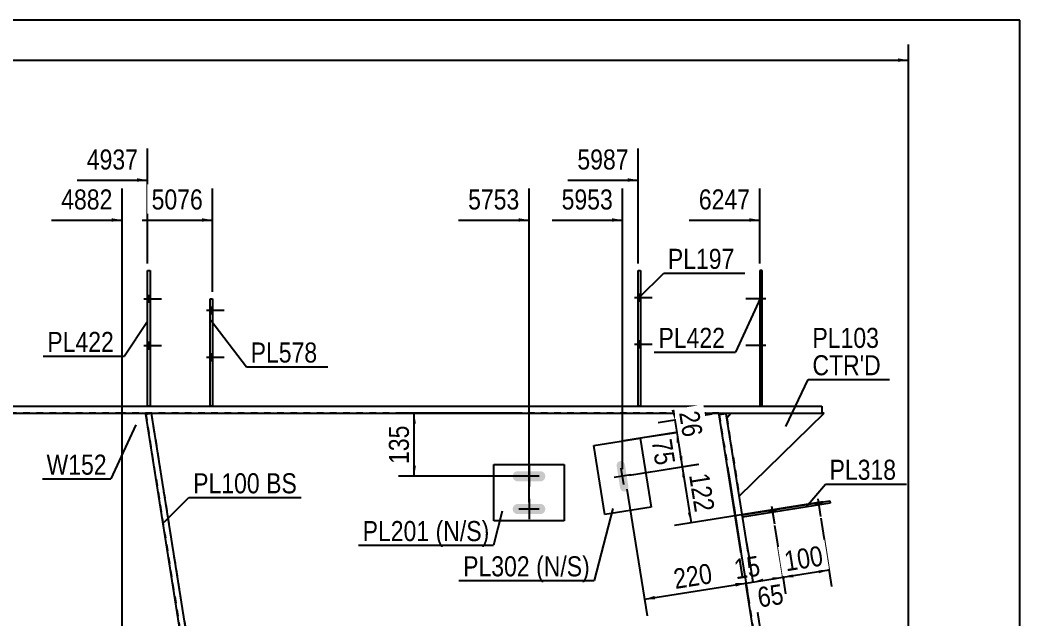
# Model space of a CAD drawing. Header units: millimetres. Extents: x -351 to 51, y -181 to 96.
# Drawn here: x -91.3 to 51.4, y 10.5 to 96.1 of the extents above; entities that cross this region are included whole.
import ezdxf

# ---------------------------------------------------------------- set-up
doc = ezdxf.new("R2010")
doc.units = ezdxf.units.MM
doc.linetypes.add('DXK_LINE_DOT1', pattern=[1.8814, 0.9407, -0.9407])
doc.styles.add('Arial Narrow', font='ARIALN.TTF', dxfattribs={"height": 0.2})

# ---------------------------------------------------------------- blocks, each defined once
blk = doc.blocks.new('Unknown-623466838-1210')
at = {"color": 5, "linetype": 'Continuous'}
for p, q in [((51.41, 96.07), (-348.59, 96.07)), ((51.41, -180.93), (51.41, 96.07))]:
    blk.add_line(p, q, dxfattribs=at)
blk = doc.blocks.new('Bolt-623466838-2548 - 1946')
at = {"linetype": 'Continuous'}
for points in [[(-20.76, 31.52), (-20.92, 31.28), (-20.98, 31), (-20.92, 30.72), (-20.76, 30.48), (-20.52, 30.32), (-20.24, 30.27), (-17.04, 30.27), (-16.76, 30.32), (-16.52, 30.48), (-16.37, 30.72), (-16.31, 31), (-16.37, 31.28), (-16.52, 31.52), (-16.76, 31.68), (-17.04, 31.73), (-20.24, 31.73), (-20.52, 31.68)], [(-20.76, 26.85), (-20.92, 26.61), (-20.98, 26.33), (-20.92, 26.05), (-20.76, 25.81), (-20.52, 25.65), (-20.24, 25.6), (-17.04, 25.6), (-16.76, 25.65), (-16.52, 25.81), (-16.37, 26.05), (-16.31, 26.33), (-16.37, 26.61), (-16.52, 26.85), (-16.76, 27.01), (-17.04, 27.07), (-20.24, 27.07), (-20.52, 27.01)]]:
    blk.add_hatch(color=3, dxfattribs=at).paths.add_polyline_path(points)
at = {"color": 3, "linetype": 'Continuous'}
for p, q in [((-18.64, 32.47), (-18.64, 29.53)), ((-17.18, 31), (-20.11, 31)), ((-18.64, 27.8), (-18.64, 24.87)), ((-17.18, 26.33), (-20.11, 26.33))]:
    blk.add_line(p, q, dxfattribs=at)
blk = doc.blocks.new('Part-623466838-1989 - 1946')
at = {"color": 2, "linetype": 'Continuous'}
for p, q in [((-191.54, 41), (23.15, 41)), ((-191.54, 40), (23.15, 40)), ((23.15, 41), (23.15, 40))]:
    blk.add_line(p, q, dxfattribs=at)
blk = doc.blocks.new('Part-623466838-2016 - 1946')
at = {"color": 2, "linetype": 'Continuous'}
blk.add_line((-202.19, 40), (-202.19, -20), dxfattribs=at)
at = {"color": 7, "linetype": 'DXK_LINE_DOT1'}
for p, q in [((-76.7, 40), (-202.19, 40)), ((-76.7, -40), (-76.7, 40)), ((-202.19, -20), (-76.7, -40))]:
    blk.add_line(p, q, dxfattribs=at)
blk = doc.blocks.new('Part-623466838-2048 - 1946')
at = {"color": 2, "linetype": 'Continuous'}
for p, q in [((-73.34, 39.87), (-72.55, 40)), ((-72.55, 40), (-60.24, -37.38)), ((-61.03, -37.51), (-73.34, 39.87))]:
    blk.add_line(p, q, dxfattribs=at)
at = {"color": 7, "linetype": 'DXK_LINE_DOT1'}
blk.add_line((-60.24, -37.38), (-61.03, -37.51), dxfattribs=at)
blk = doc.blocks.new('Part-623466838-2070 - 1946')
at = {"color": 7, "linetype": 'DXK_LINE_DOT1'}
for p, q in [((-72.55, 40), (-73.34, 39.87)), ((-72.55, 40), (-60.24, -37.38)), ((-73.34, 39.87), (-61.03, -37.51))]:
    blk.add_line(p, q, dxfattribs=at)
blk = doc.blocks.new('Part-623466838-2092 - 1946')
at = {"color": 2, "linetype": 'Continuous'}
for p, q in [((9.48, 39.93), (8.49, 39.78)), ((18.77, -24.82), (8.49, 39.78)), ((19.75, -24.66), (9.48, 39.93))]:
    blk.add_line(p, q, dxfattribs=at)
at = {"color": 7, "linetype": 'DXK_LINE_DOT1'}
blk.add_line((19.75, -24.66), (18.77, -24.82), dxfattribs=at)
blk = doc.blocks.new('Part-623466838-2145 - 1946')
at = {"color": 2, "linetype": 'Continuous'}
for p, q in [((9.58, 39.34), (10.14, 40)), ((11.36, 28.15), (23.47, 40)), ((23.47, 40), (23.15, 40))]:
    blk.add_line(p, q, dxfattribs=at)
at = {"color": 7, "linetype": 'DXK_LINE_DOT1'}
for p, q in [((10.14, 40), (23.15, 40)), ((9.58, 39.34), (11.36, 28.15))]:
    blk.add_line(p, q, dxfattribs=at)
blk = doc.blocks.new('Part-623466838-2540 - 1946')
at = {"color": 2, "linetype": 'Continuous'}
for p, q in [((-76.7, -40), (-76.7, 40)), ((8.49, 39.78), (8.46, 40))]:
    blk.add_line(p, q, dxfattribs=at)
at = {"color": 7, "linetype": 'DXK_LINE_DOT1'}
for p, q in [((8.46, 40), (-76.7, 40)), ((8.49, 39.78), (18.77, -24.82)), ((18.77, -24.82), (10.67, -26.11)), ((9.75, -26.25), (2.77, -27.36)), ((1.84, -27.51), (-5.13, -28.62)), ((-6.06, -28.77), (-14.68, -30.14)), ((-15.6, -30.28), (-25.87, -31.92)), ((-26.8, -32.06), (-35.42, -33.44)), ((-36.34, -33.58), (-43.32, -34.69)), ((-44.24, -34.84), (-51.22, -35.95)), ((-52.14, -36.09), (-60.24, -37.38)), ((-61.03, -37.51), (-76.7, -40))]:
    blk.add_line(p, q, dxfattribs=at)
blk = doc.blocks.new('Bolt-623466838-2549 - 1946')
at = {"linetype": 'Continuous'}
for points in [[(-72.72, 55.87), (-72.72, 56.8), (-73.06, 56.8), (-73.06, 55.87)], [(-72.72, 55.87), (-72.72, 56.8), (-73.06, 56.8), (-73.06, 55.87)], [(-72.72, 49.2), (-72.72, 50.13), (-73.06, 50.13), (-73.06, 49.2)], [(-72.72, 49.2), (-72.72, 50.13), (-73.06, 50.13), (-73.06, 49.2)]]:
    blk.add_hatch(color=3, dxfattribs=at).paths.add_polyline_path(points)
at = {"color": 3, "linetype": 'Continuous'}
for p, q in [((-73.59, 56.33), (-71.06, 56.33)), ((-73.59, 56.33), (-71.06, 56.33)), ((-73.06, 56.8), (-72.72, 56.8)), ((-73.06, 56.8), (-72.72, 56.8)), ((-73.06, 55.87), (-72.72, 55.87)), ((-73.06, 55.87), (-72.72, 55.87)), ((-73.06, 50.13), (-72.72, 50.13)), ((-73.06, 50.13), (-72.72, 50.13)), ((-73.59, 49.67), (-71.06, 49.67)), ((-73.59, 49.67), (-71.06, 49.67)), ((-73.06, 49.2), (-72.72, 49.2)), ((-73.06, 49.2), (-72.72, 49.2))]:
    blk.add_line(p, q, dxfattribs=at)
blk = doc.blocks.new('Bolt-623466838-2558 - 1946')
at = {"linetype": 'Continuous'}
blk.add_hatch(color=3, dxfattribs=at).paths.add_polyline_path([(-5.2, 33.06), (-5.41, 33.16), (-5.64, 33.17), (-5.86, 33.09), (-6.04, 32.93), (-6.13, 32.72), (-6.14, 32.48), (-5.64, 29.32), (-5.56, 29.1), (-5.4, 28.93), (-5.19, 28.84), (-4.95, 28.83), (-4.73, 28.91), (-4.56, 29.07), (-4.46, 29.28), (-4.46, 29.51), (-4.96, 32.67), (-5.04, 32.89)])
at = {"color": 3, "linetype": 'Continuous'}
for p, q in [((-5.11, 29.81), (-5.49, 32.18)), ((-4.11, 31.19), (-6.48, 30.81))]:
    blk.add_line(p, q, dxfattribs=at)
blk = doc.blocks.new('Part-623466838-21243 - 1946')
at = {"color": 2, "linetype": 'Continuous'}
for p, q in [((11.77, 25.51), (24.28, 27.5)), ((24.34, 27.17), (11.83, 25.18)), ((24.28, 27.5), (24.34, 27.17))]:
    blk.add_line(p, q, dxfattribs=at)
at = {"color": 7, "linetype": 'DXK_LINE_DOT1'}
blk.add_line((11.83, 25.18), (11.77, 25.51), dxfattribs=at)
blk = doc.blocks.new('Part-623466838-2615 - 1946')
at = {"color": 2, "linetype": 'Continuous'}
for p, q in [((-23.64, 24.67), (-23.64, 32.67)), ((-23.64, 32.67), (-13.64, 32.67)), ((-13.64, 32.67), (-13.64, 24.67)), ((-13.64, 24.67), (-23.64, 24.67))]:
    blk.add_line(p, q, dxfattribs=at)
blk = doc.blocks.new('Part-623466838-2635 - 1946')
at = {"color": 2, "linetype": 'Continuous'}
for p, q in [((-73.06, 41), (-73.06, 60.33)), ((-73.06, 60.33), (-72.72, 60.33)), ((-72.72, 60.33), (-72.72, 41))]:
    blk.add_line(p, q, dxfattribs=at)
at = {"color": 7, "linetype": 'DXK_LINE_DOT1'}
blk.add_line((-72.72, 41), (-73.06, 41), dxfattribs=at)
blk = doc.blocks.new('Part-623466838-2645 - 1946')
at = {"color": 2, "linetype": 'Continuous'}
for p, q in [((-9.38, 35.41), (-2.79, 36.46)), ((-2.79, 36.46), (-1.22, 26.58)), ((-7.81, 25.54), (-9.38, 35.41)), ((-1.22, 26.58), (-7.81, 25.54))]:
    blk.add_line(p, q, dxfattribs=at)
blk = doc.blocks.new('Part-623466838-21244 - 1946')
at = {"color": 2, "linetype": 'Continuous'}
for p, q in [((-3.05, 41), (-3.05, 60.33)), ((-3.05, 60.33), (-2.72, 60.33)), ((-2.72, 60.33), (-2.72, 41))]:
    blk.add_line(p, q, dxfattribs=at)
at = {"color": 7, "linetype": 'DXK_LINE_DOT1'}
blk.add_line((-2.72, 41), (-3.05, 41), dxfattribs=at)
blk = doc.blocks.new('Part-623466838-21247 - 1946')
at = {"color": 2, "linetype": 'Continuous'}
for p, q in [((-64.14, 41), (-64.14, 56.33)), ((-64.14, 56.33), (-63.8, 56.33)), ((-63.8, 56.33), (-63.8, 41))]:
    blk.add_line(p, q, dxfattribs=at)
at = {"color": 7, "linetype": 'DXK_LINE_DOT1'}
blk.add_line((-63.8, 41), (-64.14, 41), dxfattribs=at)
blk = doc.blocks.new('Bolt-623466838-21249 - 1946')
at = {"linetype": 'Continuous'}
for points in [[(22.23, 26.84), (23.15, 26.98), (23.1, 27.31), (22.18, 27.17)], [(22.23, 26.84), (23.15, 26.98), (23.1, 27.31), (22.18, 27.17)], [(15.65, 25.79), (16.57, 25.94), (16.52, 26.27), (15.59, 26.12)], [(15.65, 25.79), (16.57, 25.94), (16.52, 26.27), (15.59, 26.12)]]:
    blk.add_hatch(color=3, dxfattribs=at).paths.add_polyline_path(points)
at = {"color": 3, "linetype": 'Continuous'}
for p, q in [((22.18, 27.17), (22.23, 26.84)), ((22.18, 27.17), (22.23, 26.84)), ((22.55, 27.77), (22.95, 25.26)), ((22.55, 27.77), (22.95, 25.26)), ((23.1, 27.31), (23.15, 26.98)), ((23.1, 27.31), (23.15, 26.98)), ((15.59, 26.12), (15.65, 25.79)), ((15.59, 26.12), (15.65, 25.79)), ((15.97, 26.72), (16.37, 24.22)), ((15.97, 26.72), (16.37, 24.22)), ((16.52, 26.27), (16.57, 25.94)), ((16.52, 26.27), (16.57, 25.94))]:
    blk.add_line(p, q, dxfattribs=at)
blk = doc.blocks.new('Bolt-623466838-21250 - 1946')
at = {"linetype": 'Continuous'}
for points in [[(-2.72, 56.03), (-2.72, 56.97), (-3.05, 56.97), (-3.05, 56.03)], [(-2.72, 56.03), (-2.72, 56.97), (-3.05, 56.97), (-3.05, 56.03)], [(-2.72, 49.37), (-2.72, 50.3), (-3.05, 50.3), (-3.05, 49.37)], [(-2.72, 49.37), (-2.72, 50.3), (-3.05, 50.3), (-3.05, 49.37)]]:
    blk.add_hatch(color=3, dxfattribs=at).paths.add_polyline_path(points)
at = {"color": 3, "linetype": 'Continuous'}
for p, q in [((-3.58, 56.5), (-1.05, 56.5)), ((-3.58, 56.5), (-1.05, 56.5)), ((-3.05, 56.97), (-2.72, 56.97)), ((-3.05, 56.97), (-2.72, 56.97)), ((-3.05, 56.03), (-2.72, 56.03)), ((-3.05, 56.03), (-2.72, 56.03)), ((-3.05, 50.3), (-2.72, 50.3)), ((-3.05, 50.3), (-2.72, 50.3)), ((-3.59, 49.83), (-1.05, 49.83)), ((-3.59, 49.83), (-1.05, 49.83)), ((-3.05, 49.37), (-2.72, 49.37)), ((-3.05, 49.37), (-2.72, 49.37))]:
    blk.add_line(p, q, dxfattribs=at)
blk = doc.blocks.new('Bolt-623466838-21252 - 1946')
at = {"linetype": 'Continuous'}
for points in [[(-63.8, 54.2), (-63.8, 55.13), (-64.14, 55.13), (-64.14, 54.2)], [(-63.8, 54.2), (-63.8, 55.13), (-64.14, 55.13), (-64.14, 54.2)], [(-63.8, 54.2), (-63.8, 55.13), (-64.14, 55.13), (-64.14, 54.2)], [(-63.8, 47.53), (-63.8, 48.47), (-64.14, 48.47), (-64.14, 47.53)], [(-63.8, 47.53), (-63.8, 48.47), (-64.14, 48.47), (-64.14, 47.53)], [(-63.8, 47.53), (-63.8, 48.47), (-64.14, 48.47), (-64.14, 47.53)]]:
    blk.add_hatch(color=3, dxfattribs=at).paths.add_polyline_path(points)
at = {"color": 3, "linetype": 'Continuous'}
for p, q in [((-64.67, 54.67), (-62.14, 54.67)), ((-64.67, 54.67), (-62.14, 54.67)), ((-64.67, 54.67), (-62.14, 54.67)), ((-64.14, 55.13), (-63.8, 55.13)), ((-64.14, 55.13), (-63.8, 55.13)), ((-64.14, 55.13), (-63.8, 55.13)), ((-64.14, 54.2), (-63.8, 54.2)), ((-64.14, 54.2), (-63.8, 54.2)), ((-64.14, 54.2), (-63.8, 54.2)), ((-64.67, 48), (-62.14, 48)), ((-64.67, 48), (-62.14, 48)), ((-64.67, 48), (-62.14, 48)), ((-64.14, 48.47), (-63.8, 48.47)), ((-64.14, 48.47), (-63.8, 48.47)), ((-64.14, 48.47), (-63.8, 48.47)), ((-64.14, 47.53), (-63.8, 47.53)), ((-64.14, 47.53), (-63.8, 47.53)), ((-64.14, 47.53), (-63.8, 47.53))]:
    blk.add_line(p, q, dxfattribs=at)
blk = doc.blocks.new('Part-623466838-24152 - 1946')
at = {"color": 2, "linetype": 'Continuous'}
for p, q in [((14.61, 60.33), (14.28, 60.33)), ((14.28, 60.33), (14.28, 41)), ((14.61, 41), (14.61, 60.33))]:
    blk.add_line(p, q, dxfattribs=at)
at = {"color": 7, "linetype": 'DXK_LINE_DOT1'}
blk.add_line((14.28, 41), (14.61, 41), dxfattribs=at)
blk = doc.blocks.new('Bolt-623466838-24153 - 1946')
at = {"linetype": 'Continuous'}
for points in [[(14.61, 55.87), (14.61, 56.8), (14.28, 56.8), (14.28, 55.87)], [(14.61, 55.87), (14.61, 56.8), (14.28, 56.8), (14.28, 55.87)], [(14.61, 49.2), (14.61, 50.13), (14.28, 50.13), (14.28, 49.2)], [(14.61, 49.2), (14.61, 50.13), (14.28, 50.13), (14.28, 49.2)]]:
    blk.add_hatch(color=3, dxfattribs=at).paths.add_polyline_path(points)
at = {"color": 3, "linetype": 'Continuous'}
for p, q in [((15.15, 56.33), (12.28, 56.33)), ((15.15, 56.33), (12.28, 56.33)), ((14.61, 56.8), (14.28, 56.8)), ((14.61, 56.8), (14.28, 56.8)), ((14.61, 55.87), (14.28, 55.87)), ((14.61, 55.87), (14.28, 55.87)), ((14.61, 50.13), (14.28, 50.13)), ((14.61, 50.13), (14.28, 50.13)), ((15.15, 49.67), (12.28, 49.67)), ((15.15, 49.67), (12.28, 49.67)), ((14.61, 49.2), (14.28, 49.2)), ((14.61, 49.2), (14.28, 49.2))]:
    blk.add_line(p, q, dxfattribs=at)
blk = doc.blocks.new('StraightDimension-623466838-3139 - 1946')
at = {"linetype": 'Continuous'}
blk.add_hatch(color=7, dxfattribs=at).paths.add_polyline_path([(33.99, 90.6), (35.49, 90.35), (33.99, 90.1)])
at = {"color": 7, "linetype": 'Continuous'}
for p, q in [((35.49, -22.85), (35.49, 92.6)), ((-326.82, 90.35), (35.49, 90.35))]:
    blk.add_line(p, q, dxfattribs=at)
blk = doc.blocks.new('StraightDimension-623466838-22484 - 1946')
at = {"linetype": 'Continuous'}
for points in [[(2.43, 35.77), (2.45, 37.29), (2.93, 35.85)], [(3.24, 33.88), (3.23, 32.36), (2.75, 33.8)]]:
    blk.add_hatch(color=7, dxfattribs=at).paths.add_polyline_path(points)
at = {"color": 7, "linetype": 'Continuous'}
for p, q in [((-5.1, 36.09), (4.82, 37.67)), ((2.45, 37.29), (3.23, 32.36)), ((-4.31, 31.16), (5.6, 32.73))]:
    blk.add_line(p, q, dxfattribs=at)
at = {"color": 0}
blk.add_wipeout([(-1.08, 31.74), (3.07, 32.4), (2.31, 37.2), (-1.84, 36.54)], dxfattribs=at)
at = {"color": 3, "style": 'Arial Narrow'}
blk.add_text('75', height=2.863, rotation=-80.9647, dxfattribs=at).set_placement((-1.15, 36.04))
blk = doc.blocks.new('StraightDimension-623466838-25634 - 1946')
at = {"linetype": 'Continuous'}
blk.add_hatch(color=7, dxfattribs=at).paths.add_polyline_path([(-74.56, 73.5), (-73.06, 73.25), (-74.56, 73)])
at = {"color": 7, "linetype": 'Continuous'}
for p, q in [((-73.06, 61.33), (-73.06, 77.75)), ((-83.12, 73.25), (-73.06, 73.25))]:
    blk.add_line(p, q, dxfattribs=at)
at = {"color": 0}
blk.add_wipeout([(-73.83, 74.15), (-73.83, 78.35), (-82.34, 78.35), (-82.34, 74.15)], dxfattribs=at)
at = {"color": 3, "style": 'Arial Narrow'}
blk.add_text('4937', height=2.863, dxfattribs=at).set_placement((-81.74, 74.75))
blk = doc.blocks.new('StraightDimension-623466838-22603 - 1946')
at = {"linetype": 'Continuous'}
for points in [[(10.79, 15.78), (12.31, 15.76), (10.87, 15.28)], [(14.82, 15.91), (13.3, 15.92), (14.74, 16.4)]]:
    blk.add_hatch(color=7, dxfattribs=at).paths.add_polyline_path(points)
at = {"color": 7, "linetype": 'Continuous'}
for p, q in [((9.81, 31.47), (12.69, 13.39)), ((12.4, 21.58), (13.68, 13.55)), ((12.31, 15.76), (13.3, 15.92))]:
    blk.add_line(p, q, dxfattribs=at)
at = {"color": 0}
blk.add_wipeout([(15.18, 16.37), (14.52, 20.52), (9.72, 19.76), (10.38, 15.61)], dxfattribs=at)
at = {"color": 3, "style": 'Arial Narrow'}
blk.add_text('15', height=2.863, rotation=9.0355, dxfattribs=at).set_placement((10.88, 16.3))
blk = doc.blocks.new('StraightDimension-623466838-22604 - 1946')
at = {"linetype": 'Continuous'}
for points in [[(10.79, 15.78), (12.31, 15.76), (10.87, 15.28)], [(-0.65, 13.45), (-2.17, 13.46), (-0.73, 13.94)]]:
    blk.add_hatch(color=7, dxfattribs=at).paths.add_polyline_path(points)
at = {"color": 7, "linetype": 'Continuous'}
for p, q in [((9.81, 31.47), (12.69, 13.39)), ((-4.67, 29.17), (-1.8, 11.09)), ((-2.17, 13.46), (12.31, 15.76))]:
    blk.add_line(p, q, dxfattribs=at)
at = {"color": 0}
blk.add_wipeout([(8.35, 15.29), (7.69, 19.43), (1.09, 18.38), (1.75, 14.24)], dxfattribs=at)
at = {"color": 3, "style": 'Arial Narrow'}
blk.add_text('220', height=2.863, rotation=9.0355, dxfattribs=at).set_placement((2.24, 14.92))
blk = doc.blocks.new('StraightDimension-623466838-22602 - 1946')
at = {"linetype": 'Continuous'}
for points in [[(14.82, 15.91), (13.3, 15.92), (14.74, 16.4)], [(16.06, 16.61), (17.58, 16.6), (16.14, 16.12)]]:
    blk.add_hatch(color=7, dxfattribs=at).paths.add_polyline_path(points)
at = {"color": 7, "linetype": 'Continuous'}
for p, q in [((16.4, 23.99), (17.93, 14.38)), ((12.4, 21.58), (13.65, 13.7)), ((13.3, 15.92), (17.58, 16.6))]:
    blk.add_line(p, q, dxfattribs=at)
at = {"color": 0}
blk.add_wipeout([(18.52, 12.35), (17.86, 16.49), (13.06, 15.73), (13.72, 11.58)], dxfattribs=at)
at = {"color": 3, "style": 'Arial Narrow'}
blk.add_text('65', height=2.863, rotation=9.0355, dxfattribs=at).set_placement((14.22, 12.27))
blk = doc.blocks.new('StraightDimension-623466838-22483 - 1946')
at = {"linetype": 'Continuous'}
for points in [[(3.22, 30.83), (3.23, 32.36), (3.71, 30.91)], [(4.51, 25.88), (4.5, 24.36), (4.02, 25.8)]]:
    blk.add_hatch(color=7, dxfattribs=at).paths.add_polyline_path(points)
at = {"color": 7, "linetype": 'Continuous'}
for p, q in [((-4.31, 31.16), (5.45, 32.71)), ((3.23, 32.36), (4.5, 24.36)), ((23.3, 27.34), (2.13, 23.98))]:
    blk.add_line(p, q, dxfattribs=at)
at = {"color": 0}
blk.add_wipeout([(4.54, 25.08), (8.69, 25.74), (7.64, 32.34), (3.49, 31.68)], dxfattribs=at)
at = {"color": 3, "style": 'Arial Narrow'}
blk.add_text('122', height=2.863, rotation=-80.9647, dxfattribs=at).set_placement((4.18, 31.18))
blk = doc.blocks.new('StraightDimension-623466838-25631 - 1946')
at = {"linetype": 'Continuous'}
blk.add_hatch(color=7, dxfattribs=at).paths.add_polyline_path([(-6.8, 67.8), (-5.3, 67.55), (-6.8, 67.3)])
at = {"color": 7, "linetype": 'Continuous'}
for p, q in [((-5.3, 32), (-5.3, 72.05)), ((-15.36, 67.55), (-5.3, 67.55))]:
    blk.add_line(p, q, dxfattribs=at)
at = {"color": 0}
blk.add_wipeout([(-6.07, 68.45), (-6.07, 72.65), (-14.59, 72.65), (-14.59, 68.45)], dxfattribs=at)
at = {"color": 3, "style": 'Arial Narrow'}
blk.add_text('5953', height=2.863, dxfattribs=at).set_placement((-13.99, 69.05))
blk = doc.blocks.new('StraightDimension-623466838-17690 - 1946')
at = {"linetype": 'Continuous'}
for points in [[(-35.28, 38.5), (-35.03, 40), (-34.78, 38.5)], [(-34.78, 32.5), (-35.03, 31), (-35.28, 32.5)]]:
    blk.add_hatch(color=7, dxfattribs=at).paths.add_polyline_path(points)
at = {"color": 7, "linetype": 'Continuous'}
for p, q in [((-19.64, 40), (-37.28, 40)), ((-35.03, 31), (-35.03, 40)), ((-19.64, 31), (-37.28, 31))]:
    blk.add_line(p, q, dxfattribs=at)
at = {"color": 0}
blk.add_wipeout([(-35.18, 38.84), (-39.38, 38.84), (-39.38, 32.16), (-35.18, 32.16)], dxfattribs=at)
at = {"color": 3, "style": 'Arial Narrow'}
blk.add_text('135', height=2.863, rotation=90.0002, dxfattribs=at).set_placement((-35.78, 32.76))
blk = doc.blocks.new('StraightDimension-623466838-22485 - 1946')
at = {"linetype": 'Continuous'}
for points in [[(2.19, 40.52), (2.17, 39), (1.69, 40.44)], [(2.43, 35.77), (2.45, 37.29), (2.93, 35.85)]]:
    blk.add_hatch(color=7, dxfattribs=at).paths.add_polyline_path(points)
at = {"color": 7, "linetype": 'Continuous'}
for p, q in [((7.47, 39.84), (-0.2, 38.62)), ((2.17, 39), (2.45, 37.29)), ((-5.1, 36.09), (4.67, 37.65))]:
    blk.add_line(p, q, dxfattribs=at)
at = {"color": 0}
blk.add_wipeout([(2.84, 35.77), (6.99, 36.43), (6.23, 41.23), (2.08, 40.57)], dxfattribs=at)
at = {"color": 3, "style": 'Arial Narrow'}
blk.add_text('26', height=2.863, rotation=-80.9647, dxfattribs=at).set_placement((2.76, 40.07))
blk = doc.blocks.new('StraightDimension-623466838-22601 - 1946')
at = {"linetype": 'Continuous'}
for points in [[(22.64, 17.66), (24.16, 17.65), (22.72, 17.17)], [(19.1, 16.59), (17.58, 16.6), (19.02, 17.08)]]:
    blk.add_hatch(color=7, dxfattribs=at).paths.add_polyline_path(points)
at = {"color": 7, "linetype": 'Continuous'}
for p, q in [((22.99, 25.03), (24.54, 15.28)), ((16.4, 23.99), (17.96, 14.23)), ((17.58, 16.6), (24.16, 17.65))]:
    blk.add_line(p, q, dxfattribs=at)
at = {"color": 0}
blk.add_wipeout([(24.15, 17.8), (23.49, 21.95), (16.89, 20.9), (17.55, 16.75)], dxfattribs=at)
at = {"color": 3, "style": 'Arial Narrow'}
blk.add_text('100', height=2.863, rotation=9.0355, dxfattribs=at).set_placement((18.05, 17.44))
blk = doc.blocks.new('StraightDimension-623466838-25629 - 1946')
at = {"linetype": 'Continuous'}
blk.add_hatch(color=7, dxfattribs=at).paths.add_polyline_path([(12.78, 67.8), (14.28, 67.55), (12.78, 67.3)])
at = {"color": 7, "linetype": 'Continuous'}
for p, q in [((14.28, 61.33), (14.28, 72.05)), ((4.22, 67.55), (14.28, 67.55))]:
    blk.add_line(p, q, dxfattribs=at)
at = {"color": 0}
blk.add_wipeout([(13.5, 68.45), (13.5, 72.65), (4.99, 72.65), (4.99, 68.45)], dxfattribs=at)
at = {"color": 3, "style": 'Arial Narrow'}
blk.add_text('6247', height=2.863, dxfattribs=at).set_placement((5.59, 69.05))
blk = doc.blocks.new('StraightDimension-623466838-25630 - 1946')
at = {"linetype": 'Continuous'}
blk.add_hatch(color=7, dxfattribs=at).paths.add_polyline_path([(-4.55, 73.5), (-3.05, 73.25), (-4.55, 73)])
at = {"color": 7, "linetype": 'Continuous'}
for p, q in [((-3.05, 61.33), (-3.05, 77.75)), ((-13.11, 73.25), (-3.05, 73.25))]:
    blk.add_line(p, q, dxfattribs=at)
at = {"color": 0}
blk.add_wipeout([(-3.83, 74.15), (-3.83, 78.35), (-12.34, 78.35), (-12.34, 74.15)], dxfattribs=at)
at = {"color": 3, "style": 'Arial Narrow'}
blk.add_text('5987', height=2.863, dxfattribs=at).set_placement((-11.74, 74.75))
blk = doc.blocks.new('StraightDimension-623466838-25632 - 1946')
at = {"linetype": 'Continuous'}
blk.add_hatch(color=7, dxfattribs=at).paths.add_polyline_path([(-20.14, 67.8), (-18.64, 67.55), (-20.14, 67.3)])
at = {"color": 7, "linetype": 'Continuous'}
for p, q in [((-18.64, 27.33), (-18.64, 72.05)), ((-28.71, 67.55), (-18.64, 67.55))]:
    blk.add_line(p, q, dxfattribs=at)
at = {"color": 0}
blk.add_wipeout([(-19.42, 68.45), (-19.42, 72.65), (-27.93, 72.65), (-27.93, 68.45)], dxfattribs=at)
at = {"color": 3, "style": 'Arial Narrow'}
blk.add_text('5753', height=2.863, dxfattribs=at).set_placement((-27.33, 69.05))
blk = doc.blocks.new('StraightDimension-623466838-25633 - 1946')
at = {"linetype": 'Continuous'}
blk.add_hatch(color=7, dxfattribs=at).paths.add_polyline_path([(-65.3, 67.8), (-63.8, 67.55), (-65.3, 67.3)])
at = {"color": 7, "linetype": 'Continuous'}
for p, q in [((-63.8, 57.33), (-63.8, 72.05)), ((-73.86, 67.55), (-63.8, 67.55))]:
    blk.add_line(p, q, dxfattribs=at)
at = {"color": 0}
blk.add_wipeout([(-64.58, 68.45), (-64.58, 72.65), (-73.09, 72.65), (-73.09, 68.45)], dxfattribs=at)
at = {"color": 3, "style": 'Arial Narrow'}
blk.add_text('5076', height=2.863, dxfattribs=at).set_placement((-72.49, 69.05))
blk = doc.blocks.new('StraightDimension-623466838-25635 - 1946')
at = {"linetype": 'Continuous'}
blk.add_hatch(color=7, dxfattribs=at).paths.add_polyline_path([(-78.2, 67.8), (-76.7, 67.55), (-78.2, 67.3)])
at = {"color": 7, "linetype": 'Continuous'}
for p, q in [((-76.7, -39), (-76.7, 72.05)), ((-86.76, 67.55), (-76.7, 67.55))]:
    blk.add_line(p, q, dxfattribs=at)
at = {"color": 0}
blk.add_wipeout([(-77.48, 68.45), (-77.48, 72.65), (-85.99, 72.65), (-85.99, 68.45)], dxfattribs=at)
at = {"color": 3, "style": 'Arial Narrow'}
blk.add_text('4882', height=2.863, dxfattribs=at).set_placement((-85.39, 69.05))
blk = doc.blocks.new('Mark-623466838-2536 - 1946')
at = {"color": 0}
blk.add_wipeout([(-78.89, 31.23), (-78.89, 34.23), (-87.48, 34.23), (-87.48, 31.23)], dxfattribs=at)
blk.add_wipeout([(-78.89, 31.23), (-78.89, 34.23), (-87.48, 34.23), (-87.48, 31.23)], dxfattribs=at)
at = {"color": 7, "linetype": 'Continuous'}
for p in [(-74.76, 38.36), (-88.08, 30.63)]:
    blk.add_line(p, (-78.29, 30.63), dxfattribs=at)
at = {"color": 3, "style": 'Arial Narrow'}
blk.add_text('W152', height=2.863, dxfattribs=at).set_placement((-87.48, 31.23))
blk = doc.blocks.new('Mark-623466838-2141 - 1946')
at = {"color": 0}
for points in [[(31.3, 49.31), (31.3, 52.31), (21.8, 52.31), (21.8, 49.31)], [(31.55, 45.41), (31.55, 48.41), (21.8, 48.41), (21.8, 45.41)]]:
    blk.add_wipeout(points, dxfattribs=at)
for points in [[(31.3, 49.31), (31.3, 52.31), (21.8, 52.31), (21.8, 49.31)], [(31.55, 45.41), (31.55, 48.41), (21.8, 48.41), (21.8, 45.41)]]:
    blk.add_wipeout(points, dxfattribs=at)
at = {"color": 7, "linetype": 'Continuous'}
for p, q in [((18.01, 38.12), (21.2, 44.81)), ((21.2, 44.81), (32.8, 44.81))]:
    blk.add_line(p, q, dxfattribs=at)
at = {"color": 3, "style": 'Arial Narrow'}
blk.add_text('PL103', height=2.863, dxfattribs=at).set_placement((21.8, 49.31))
at = {"color": 1, "style": 'Arial Narrow'}
blk.add_text("CTR'D", height=2.863, dxfattribs=at).set_placement((21.8, 45.41))
blk = doc.blocks.new('Mark-623466838-24159 - 1946')
at = {"color": 7, "linetype": 'Continuous'}
blk.add_line((14.37, 56.45), (10.83, 48.71), dxfattribs=at)
at = {"color": 0}
blk.add_wipeout([(9.33, 49.31), (9.33, 52.31), (-0.17, 52.31), (-0.17, 49.31)], dxfattribs=at)
blk.add_wipeout([(9.33, 49.31), (9.33, 52.31), (-0.17, 52.31), (-0.17, 49.31)], dxfattribs=at)
at = {"color": 7, "linetype": 'Continuous'}
blk.add_line((-0.77, 48.71), (10.83, 48.71), dxfattribs=at)
at = {"color": 3, "style": 'Arial Narrow'}
blk.add_text('PL422', height=2.863, dxfattribs=at).set_placement((-0.17, 49.31))
blk = doc.blocks.new('Mark-623466838-2611 - 1946')
at = {"color": 0}
for points in [[(-32.87, 21.76), (-32.87, 24.76), (-42.38, 24.76), (-42.38, 21.76)], [(-24.31, 21.76), (-24.31, 24.76), (-31.97, 24.76), (-31.97, 21.76)]]:
    blk.add_wipeout(points, dxfattribs=at)
for points in [[(-32.87, 21.76), (-32.87, 24.76), (-42.38, 24.76), (-42.38, 21.76)], [(-24.31, 21.76), (-24.31, 24.76), (-31.97, 24.76), (-31.97, 21.76)]]:
    blk.add_wipeout(points, dxfattribs=at)
at = {"color": 7, "linetype": 'Continuous'}
for p in [(-22.46, 26.01), (-42.98, 21.16)]:
    blk.add_line(p, (-23.71, 21.16), dxfattribs=at)
at = {"color": 3, "style": 'Arial Narrow'}
for s, p in [('PL201', (-42.38, 21.76)), ('(N/', (-31.97, 21.76)), ('S)', (-27.59, 21.76))]:
    blk.add_text(s, height=2.863, dxfattribs=at).set_placement(p)
blk = doc.blocks.new('Mark-623466838-2631 - 1946')
at = {"color": 7, "linetype": 'Continuous'}
blk.add_line((-73.06, 53.08), (-76.36, 48.13), dxfattribs=at)
at = {"color": 0}
blk.add_wipeout([(-77.86, 48.73), (-77.86, 51.73), (-87.37, 51.73), (-87.37, 48.73)], dxfattribs=at)
blk.add_wipeout([(-77.86, 48.73), (-77.86, 51.73), (-87.37, 51.73), (-87.37, 48.73)], dxfattribs=at)
at = {"color": 7, "linetype": 'Continuous'}
blk.add_line((-87.97, 48.13), (-76.36, 48.13), dxfattribs=at)
at = {"color": 3, "style": 'Arial Narrow'}
blk.add_text('PL422', height=2.863, dxfattribs=at).set_placement((-87.37, 48.73))
blk = doc.blocks.new('Mark-623466838-2641 - 1946')
at = {"color": 0}
for points in [[(-18.53, 16.73), (-18.53, 19.73), (-28.04, 19.73), (-28.04, 16.73)], [(-9.97, 16.73), (-9.97, 19.73), (-17.63, 19.73), (-17.63, 16.73)]]:
    blk.add_wipeout(points, dxfattribs=at)
for points in [[(-18.53, 16.73), (-18.53, 19.73), (-28.04, 19.73), (-28.04, 16.73)], [(-9.97, 16.73), (-9.97, 19.73), (-17.63, 19.73), (-17.63, 16.73)]]:
    blk.add_wipeout(points, dxfattribs=at)
at = {"color": 7, "linetype": 'Continuous'}
for p in [(-6.69, 26.42), (-28.64, 16.13)]:
    blk.add_line(p, (-9.37, 16.13), dxfattribs=at)
at = {"color": 3, "style": 'Arial Narrow'}
for s, p in [('PL302', (-28.04, 16.73)), ('(N/', (-17.63, 16.73)), ('S)', (-13.26, 16.73))]:
    blk.add_text(s, height=2.863, dxfattribs=at).set_placement(p)
blk = doc.blocks.new('MarkSet-623466838-3384 - 1946')
at = {"color": 0}
for points in [[(-57.05, 28.57), (-57.05, 31.57), (-66.56, 31.57), (-66.56, 28.57)], [(-51.77, 28.57), (-51.77, 31.57), (-56.15, 31.57), (-56.15, 28.57)]]:
    blk.add_wipeout(points, dxfattribs=at)
for points in [[(-57.05, 28.57), (-57.05, 31.57), (-66.56, 31.57), (-66.56, 28.57)], [(-51.77, 28.57), (-51.77, 31.57), (-56.15, 31.57), (-56.15, 28.57)]]:
    blk.add_wipeout(points, dxfattribs=at)
at = {"color": 7, "linetype": 'Continuous'}
for p, q in [((-70.69, 24.44), (-67.16, 27.97)), ((-67.16, 27.97), (-51.17, 27.97))]:
    blk.add_line(p, q, dxfattribs=at)
at = {"color": 3, "style": 'Arial Narrow'}
for s, p in [('PL100', (-66.56, 28.57)), ('BS', (-56.15, 28.57))]:
    blk.add_text(s, height=2.863, dxfattribs=at).set_placement(p)
blk = doc.blocks.new('Mark-623466838-21318 - 1946')
at = {"color": 0}
blk.add_wipeout([(33.74, 30.5), (33.74, 33.5), (24.24, 33.5), (24.24, 30.5)], dxfattribs=at)
blk.add_wipeout([(33.74, 30.5), (33.74, 33.5), (24.24, 33.5), (24.24, 30.5)], dxfattribs=at)
at = {"color": 7, "linetype": 'Continuous'}
for p, q in [((20.92, 26.63), (23.64, 29.9)), ((23.64, 29.9), (35.24, 29.9))]:
    blk.add_line(p, q, dxfattribs=at)
at = {"color": 3, "style": 'Arial Narrow'}
blk.add_text('PL318', height=2.863, dxfattribs=at).set_placement((24.24, 30.5))
blk = doc.blocks.new('Mark-623466838-21321 - 1946')
at = {"color": 0}
blk.add_wipeout([(10.67, 60.58), (10.67, 63.58), (1.17, 63.58), (1.17, 60.58)], dxfattribs=at)
blk.add_wipeout([(10.67, 60.58), (10.67, 63.58), (1.17, 63.58), (1.17, 60.58)], dxfattribs=at)
at = {"color": 7, "linetype": 'Continuous'}
for p, q in [((-2.97, 56.45), (0.57, 59.98)), ((0.57, 59.98), (12.17, 59.98))]:
    blk.add_line(p, q, dxfattribs=at)
at = {"color": 3, "style": 'Arial Narrow'}
blk.add_text('PL197', height=2.863, dxfattribs=at).set_placement((1.17, 60.58))
blk = doc.blocks.new('Mark-623466838-21327 - 1946')
at = {"color": 0}
blk.add_wipeout([(-48.86, 47.22), (-48.86, 50.22), (-58.36, 50.22), (-58.36, 47.22)], dxfattribs=at)
blk.add_wipeout([(-48.86, 47.22), (-48.86, 50.22), (-58.36, 50.22), (-58.36, 47.22)], dxfattribs=at)
at = {"color": 7, "linetype": 'Continuous'}
for p, q in [((-64.05, 53.25), (-58.96, 46.62)), ((-58.96, 46.62), (-47.36, 46.62))]:
    blk.add_line(p, q, dxfattribs=at)
at = {"color": 3, "style": 'Arial Narrow'}
blk.add_text('PL578', height=2.863, dxfattribs=at).set_placement((-58.36, 47.22))

msp = doc.modelspace()

# ---------------------------------------------------------------- block references
for name in ['Unknown-623466838-1210', 'Part-623466838-2635 - 1946', 'Part-623466838-21244 - 1946', 'Part-623466838-24152 - 1946', 'Bolt-623466838-2549 - 1946', 'Part-623466838-21247 - 1946', 'Bolt-623466838-21250 - 1946', 'Bolt-623466838-24153 - 1946', 'Bolt-623466838-21252 - 1946', 'Part-623466838-2016 - 1946', 'Part-623466838-1989 - 1946', 'Part-623466838-2540 - 1946', 'Part-623466838-2048 - 1946', 'Part-623466838-2070 - 1946', 'Part-623466838-2145 - 1946', 'Part-623466838-2092 - 1946', 'Part-623466838-2645 - 1946', 'Bolt-623466838-2558 - 1946', 'Part-623466838-2615 - 1946', 'Bolt-623466838-2548 - 1946', 'Part-623466838-21243 - 1946', 'Bolt-623466838-21249 - 1946']:
    msp.add_blockref(name, (0, 0))

# ---------------------------------------------------------------- next in the draw order: block references
msp.add_blockref('StraightDimension-623466838-3139 - 1946', (0, 0))

# ---------------------------------------------------------------- next in the draw order: block references
for name in ['StraightDimension-623466838-25634 - 1946', 'StraightDimension-623466838-25629 - 1946', 'Mark-623466838-24159 - 1946', 'Mark-623466838-21327 - 1946', 'Mark-623466838-2141 - 1946', 'StraightDimension-623466838-17690 - 1946', 'StraightDimension-623466838-22484 - 1946', 'MarkSet-623466838-3384 - 1946', 'StraightDimension-623466838-22603 - 1946', 'Mark-623466838-2611 - 1946']:
    msp.add_blockref(name, (0, 0))

# ---------------------------------------------------------------- next in the draw order: block references
for name in ['StraightDimension-623466838-25635 - 1946', 'StraightDimension-623466838-25633 - 1946', 'StraightDimension-623466838-25632 - 1946', 'StraightDimension-623466838-22604 - 1946', 'Mark-623466838-2641 - 1946']:
    msp.add_blockref(name, (0, 0))

# ---------------------------------------------------------------- next in the draw order: block references
for name in ['StraightDimension-623466838-25631 - 1946', 'Mark-623466838-2631 - 1946', 'Mark-623466838-2536 - 1946', 'StraightDimension-623466838-22602 - 1946']:
    msp.add_blockref(name, (0, 0))

# ---------------------------------------------------------------- next in the draw order: block references
for name in ['StraightDimension-623466838-25630 - 1946', 'StraightDimension-623466838-22485 - 1946', 'StraightDimension-623466838-22483 - 1946']:
    msp.add_blockref(name, (0, 0))

# ---------------------------------------------------------------- next in the draw order: block references
for name in ['Mark-623466838-21321 - 1946', 'Mark-623466838-21318 - 1946', 'StraightDimension-623466838-22601 - 1946']:
    msp.add_blockref(name, (0, 0))

doc.saveas('drawing.dxf')
